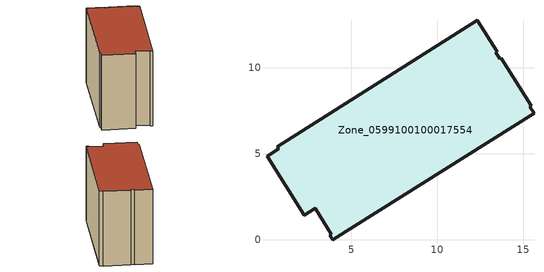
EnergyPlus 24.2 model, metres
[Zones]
Zone_0599100100017554
 floor ground (C_G): 15.62,7.37 3.9,0 3.74,0.27 3.82,0.32 2.9,1.84 2.25,1.43 0.09,4.86 0.76,5.29 0.68,5.43 12.32,12.79 13.47,10.95 13.39,10.91 13.63,10.53 13.71,10.58 15.45,7.81 15.37,7.76 z0
 wall outside (C_F): 3.9,0 15.62,7.37 15.37,7.76 15.45,7.81 13.71,10.58 13.63,10.53 13.39,10.91 13.47,10.95 12.32,12.79 0.68,5.43 0.76,5.29 0.09,4.86 2.25,1.43 2.9,1.84 3.82,0.32 3.74,0.27 3.9,0 z0:9.54
 roof outside (C_R): 0.76,5.29 0.09,4.86 2.25,1.43 2.9,1.84 3.82,0.32 3.74,0.27 3.9,0 15.62,7.37 15.37,7.76 15.45,7.81 13.71,10.58 13.63,10.53 13.39,10.91 13.47,10.95 12.32,12.79 0.68,5.43 z9.54
[BUILDING]
Pand.0599100100017554: North Axis=0; Terrain=City; Loads Convergence Tolerance Value=0.04; Temperature Convergence Tolerance Value=0.4; Solar Distribution=FullExterior; Maximum Number of Warmup Days=25; Minimum Number of Warmup Days=1
[Site:Location]
Rotterdam.The.Hague.AP_ZH_NLD Design_Conditions: Latitude=51.96; Longitude=4.45; Time Zone=1; Elevation=-4.5
[SITE:GROUNDTEMPERATURE:BUILDINGSURFACE]
18, 18, 18, 18, 18, 18, 18, 18, 18, 18, 18, 18
[MATERIAL] Thermal Absorptance=0.9; Solar Absorptance=0.7; Visible Absorptance=0.7
Name | Roughness | Thickness | Conductivity | Density | Specific Heat
G.TC.2015-2018 | MediumSmooth | 0.15 | 0.0428571 | 540 | 1210
F.TC.2015-2018 | Rough | 0.3 | 0.0666667 | 1920 | 840
R.TC.2015-2018 | MediumRough | 0.2 | 0.0333333 | 1500 | 1000
[CONSTRUCTION]
C_G: G.TC.2015-2018
C_F: F.TC.2015-2018
C_R: R.TC.2015-2018
[ZONE]
Zone_0599100100017554: Type=1; Multiplier=1; Ceiling Height=Autocalculate; Volume=Autocalculate; Floor Area=autocalculate; Part of Total Floor Area=Yes
[ZONEINFILTRATION:DESIGNFLOWRATE]
Infil_Zone_0599100100017554: Zone or ZoneList or Space or SpaceList=Zone_0599100100017554; Schedule=AlwaysOn; Design Flow Rate Calculation Method=Flow/Area; Flow Rate per Floor Area=0.0015; Constant Term Coefficient=1; Temperature Term Coefficient=0; Velocity Term Coefficient=0; Velocity Squared Term Coefficient=0
[HVACTEMPLATE:ZONE:IDEALLOADSAIRSYSTEM]
Zone_0599100100017554: Maximum Heating Supply Air Temperature=50; Minimum Cooling Supply Air Temperature=13; Maximum Heating Supply Air Humidity Ratio=0.0156; Minimum Cooling Supply Air Humidity Ratio=0.0077; Heating Limit=NoLimit; Cooling Limit=NoLimit; Dehumidification Control Type=ConstantSensibleHeatRatio; Cooling Sensible Heat Ratio=0.7; Dehumidification Setpoint=60; Humidification Control Type=None; Humidification Setpoint=30; Outdoor Air Method=None; Outdoor Air Flow Rate per Person=0.00944; Outdoor Air Flow Rate per Zone Floor Area=0; Outdoor Air Flow Rate per Zone=0; Demand Controlled Ventilation Type=None; Outdoor Air Economizer Type=NoEconomizer; Heat Recovery Type=None; Sensible Heat Recovery Effectiveness=0.7; Latent Heat Recovery Effectiveness=0.65
[ZONECONTROL:THERMOSTAT]
ThermostatControl_Zone_0599100100017554: Zone or ZoneList=Zone_0599100100017554; Control Type Schedule=DualSetpointControlType; Control 1=Thermostat_Zone_0599100100017554; Temperature Difference Between Cutout And Setpoint=0
[THERMOSTATSETPOINT:DUALSETPOINT]
Thermostat_Zone_0599100100017554: Heating Setpoint Temperature Schedule=HeatingSetpoint_Zone_0599100100017554; Cooling Setpoint Temperature Schedule=CoolingSetpoint_Zone_0599100100017554
[SCHEDULE:COMPACT]
HeatingSetpoint_Zone_0599100100017554: Through: 12/31, For: AllDays, Until: 24:00, 21
CoolingSetpoint_Zone_0599100100017554: Through: 12/31, For: AllDays, Until: 24:00, 24
DualSetpointControlType: Through: 12/31, For: AllDays, Until: 24:00, 4
AlwaysOn: Through: 12/31, For: AllDays, Until: 24:00, 1
